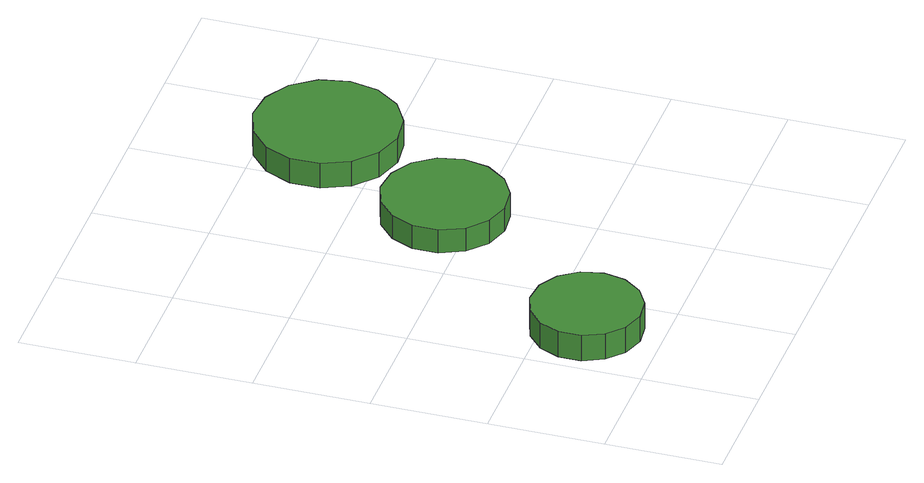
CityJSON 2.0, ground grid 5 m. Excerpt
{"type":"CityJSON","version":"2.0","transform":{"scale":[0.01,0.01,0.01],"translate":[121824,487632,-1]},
"CityObjects":{
"tree1":{"type":"SolitaryVegetationObject","attributes":{"function":"something"},"geometry":[{"type":"MultiSurface","lod":"1","boundaries":[[[0,1,2,3,4,5,6,7,8,9,10,11,12,13,14]],[[15,16,17,18,19,20,21,22,23,24,25,26,27,28,29]],[[0,29,28,1]],[[1,28,27,2]],[[2,27,26,3]],[[3,26,25,4]],[[4,25,24,5]],[[5,24,23,6]],[[6,23,22,7]],[[7,22,21,8]],[[8,21,20,9]],[[9,20,19,10]],[[10,19,18,11]],[[11,18,17,12]],[[12,17,16,13]],[[13,16,15,14]],[[14,15,29,0]]]}]},
"tree2":{"type":"SolitaryVegetationObject","attributes":{"function":"something"},"geometry":[{"type":"MultiSurface","lod":"1","boundaries":[[[30,31,32,33,34,35,36,37,38,39,40,41,42,43,44]],[[45,46,47,48,49,50,51,52,53,54,55,56,57,58,59]],[[30,59,58,31]],[[31,58,57,32]],[[32,57,56,33]],[[33,56,55,34]],[[34,55,54,35]],[[35,54,53,36]],[[36,53,52,37]],[[37,52,51,38]],[[38,51,50,39]],[[39,50,49,40]],[[40,49,48,41]],[[41,48,47,42]],[[42,47,46,43]],[[43,46,45,44]],[[44,45,59,30]]]}]},
"tree3":{"type":"SolitaryVegetationObject","attributes":{"function":"something"},"geometry":[{"type":"MultiSurface","lod":"1","boundaries":[[[60,61,62,63,64,65,66,67,68,69,70,71,72,73,74]],[[75,76,77,78,79,80,81,82,83,84,85,86,87,88,89]],[[60,89,88,61]],[[61,88,87,62]],[[62,87,86,63]],[[63,86,85,64]],[[64,85,84,65]],[[65,84,83,66]],[[66,83,82,67]],[[67,82,81,68]],[[68,81,80,69]],[[69,80,79,70]],[[70,79,78,71]],[[71,78,77,72]],[[72,77,76,73]],[[73,76,75,74]],[[74,75,89,60]]]}]}
},
"vertices":[
[526,324,207],[506,420,207],[448,500,207],[363,549,207],[265,559,207],[172,529,207],[99,463,207],[59,373,207],[59,275,207],[99,186,207],[172,120,207],[265,89,207],[363,100,207],[448,149,207],[506,228,207],[506,228,84],[448,149,84],[363,100,84],[265,89,84],[172,120,84],[99,186,84],[59,275,84],[59,373,84],[99,463,84],[172,529,84],[265,559,84],[363,549,84],[448,500,84],[506,420,84],[526,324,84],
[1169,1121,197],[1146,1230,197],[1080,1320,197],[984,1375,197],[874,1387,197],[768,1353,197],[686,1278,197],[640,1177,197],[640,1066,197],[686,964,197],[768,890,197],[874,856,197],[984,867,197],[1080,923,197],[1146,1013,197],[1146,1013,86],[1080,923,86],[984,867,86],[874,856,86],[768,890,86],[686,964,86],[640,1066,86],[640,1177,86],[686,1278,86],[768,1353,86],[874,1387,86],[984,1375,86],[1080,1320,86],[1146,1230,86],[1169,1121,86],
[1563,1731,207],[1537,1857,207],[1461,1962,207],[1349,2026,207],[1221,2040,207],[1098,2000,207],[1002,1913,207],[949,1796,207],[949,1666,207],[1002,1548,207],[1098,1462,207],[1221,1422,207],[1349,1436,207],[1461,1500,207],[1537,1605,207],[1537,1605,88],[1461,1500,88],[1349,1436,88],[1221,1422,88],[1098,1462,88],[1002,1548,88],[949,1666,88],[949,1796,88],[1002,1913,88],[1098,2000,88],[1221,2040,88],[1349,2026,88],[1461,1962,88],[1537,1857,88],[1563,1731,88]
]}
